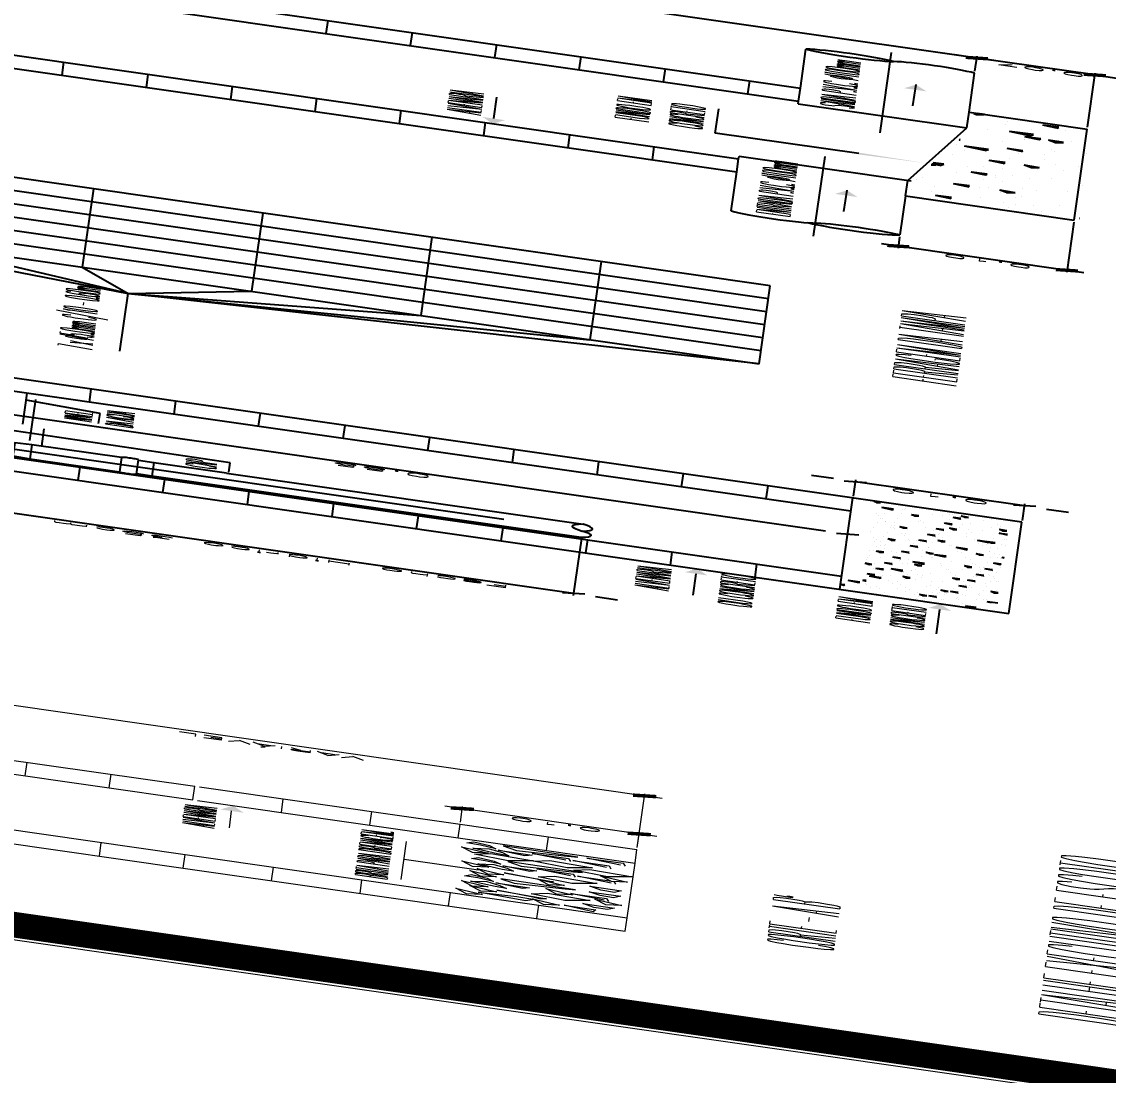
# Model space of a CAD drawing. Header units: millimetres. Extents: x -361192058 to 101130107379, y -14071650034 to 19218552450.
# Drawn here: x -134110.9 to -133858.8, y 42797.1 to 43041.3 of the extents above; entities that cross this region are included whole.
import ezdxf
from ezdxf.enums import TextEntityAlignment as Align

# ---------------------------------------------------------------- set-up
doc = ezdxf.new("R2010")
doc.units = ezdxf.units.MM
doc.header["$LTSCALE"] = 0.5
doc.linetypes.add('CENTER2', pattern=[28.575, 19.05, -3.175, 3.175, -3.175])
for name, color, linetype in [('02', 2, 'Continuous'), ('DETALLHES_CAIXAS', 6, 'Continuous'), ('TXT_0', 7, 'Continuous'), ('TXT_1', 3, 'Continuous'), ('TXT_2', 6, 'Continuous')]:
    doc.layers.add(name, color=color, linetype=linetype)
doc.styles.add('ADITIVOCAD', font='ROMANS.shx')
doc.styles.add('ROMANS', font='romans', dxfattribs={"height": 0.1})
doc.styles.get("Standard").update_dxf_attribs({"font": 'txt.shx', "height": 0.12})

# ---------------------------------------------------------------- blocks, each defined once
blk = doc.blocks.new('ADS_DET_CG125L')
at = {"layer": 'DETALLHES_CAIXAS'}
for p, q in [((2.17225, 1.17024), (2.17225, 0.57024)), ((2.27225, 0.57024), (2.27225, 1.17024)), ((2.37225, 0.57024), (2.37225, 1.17024)), ((2.47225, 0.57024), (2.47225, 1.17024)), ((2.57225, 0.57024), (2.57225, 1.17024)), ((2.67225, 0.57024), (2.67225, 1.17024)), ((2.77225, 0.57024), (2.77225, 1.17024)), ((1.16544, 0.50495), (1.16544, 1.11745)), ((1.26544, 0.40495), (1.26544, 1.11745)), ((0.66544, 1.00495), (0.66544, 0.50495)), ((0.56544, 1.00095), (0.56544, 0.40495)), ((2.77225, 0.97024), (2.17225, 0.97024)), ((0.56544, 0.95495), (0.66544, 0.95495)), ((1.16544, 0.95495), (1.26544, 0.95495)), ((0.56544, 0.90495), (0.66544, 0.90495)), ((1.16544, 0.90495), (1.26544, 0.90495)), ((2.77225, 0.87024), (2.17225, 0.87024)), ((0.56544, 0.85495), (0.66544, 0.85495)), ((1.16544, 0.85495), (1.26544, 0.85495)), ((0.56544, 0.80495), (0.66544, 0.80495)), ((1.16544, 0.80495), (1.26544, 0.80495)), ((2.77225, 0.77024), (2.17225, 0.77024)), ((0.56544, 0.75495), (0.66544, 0.75495)), ((1.16544, 0.75495), (1.26544, 0.75495)), ((0.56544, 0.70495), (0.66544, 0.70495)), ((1.16544, 0.70495), (1.26544, 0.70495)), ((2.77225, 0.67024), (2.17225, 0.67024)), ((0.56544, 0.65495), (0.66544, 0.65495)), ((1.16544, 0.65495), (1.26544, 0.65495)), ((0.56544, 0.60495), (0.66544, 0.60495)), ((1.16544, 0.60495), (1.26544, 0.60495)), ((2.17225, 0.57024), (2.77225, 0.57024)), ((0.56544, 0.55495), (0.66544, 0.55495)), ((1.16544, 0.55495), (1.26544, 0.55495)), ((0.56544, 0.50495), (1.26544, 0.50495)), ((0.56544, 0.40495), (1.26544, 0.40495))]:
    blk.add_line(p, q, dxfattribs=at)
at = {"layer": 'TXT_0'}
for p, q in [((2.17225, 1.17024), (2.02421, 0.94148)), ((2.02421, 0.94148), (2.17225, 1.07024)), ((0.86074, 0.86848), (0.86987, 1.0192)), ((0.92687, 0.99176), (1.16544, 0.99176)), ((1.09048, 0.94783), (1.11286, 0.99176)), ((0.81271, 0.98624), (1.12701, 0.98624)), ((0.78282, 0.98472), (0.67482, 0.98472)), ((0.78282, 0.97888), (0.91554, 0.97888)), ((2.17225, 0.97024), (2.02421, 0.94148)), ((1.01364, 0.94783), (1.09048, 0.94783)), ((1.58088, 0.94148), (2.02421, 0.94148)), ((2.02421, 0.94148), (2.17225, 0.67024)), ((2.02421, 0.94148), (2.17225, 0.77024)), ((2.17225, 0.57024), (2.02421, 0.94148)), ((2.02421, 0.94148), (2.17225, 0.87024)), ((0.67882, 0.91272), (0.67882, 0.65894)), ((0.77882, 0.86969), (0.77882, 0.91272)), ((0.77882, 0.86969), (0.77882, 0.65894)), ((0.78943, 0.86846), (0.86074, 0.86848)), ((0.3629, 0.58931), (0.52684, 0.58928)), ((0.58364, 0.50267), (0.58364, 0.50267)), ((0.59223, 0.50278), (0.59223, 0.50278)), ((0.59909, 0.50278), (0.6004, 0.50435)), ((0.59909, 0.50278), (0.60339, 0.5024)), ((0.6034, 0.50239), (0.60304, 0.50435)), ((0.63511, 0.49494), (0.64072, 0.50078)), ((0.64152, 0.49393), (0.64072, 0.50077)), ((0.629, 0.48956), (0.629, 0.48956)), ((0.63511, 0.49494), (0.64151, 0.49394)), ((0.6393, 0.49058), (0.6393, 0.49058)), ((0.64789, 0.49069), (0.64789, 0.49069)), ((0.65475, 0.49069), (0.65606, 0.49225)), ((0.65475, 0.49069), (0.65905, 0.49031)), ((0.65906, 0.4903), (0.6587, 0.49225)), ((0.70639, 0.48617), (0.70986, 0.4903)), ((0.7107, 0.48578), (0.70987, 0.49029)), ((0.7838, 0.49072), (0.78778, 0.49225)), ((0.7838, 0.49072), (0.78738, 0.48831)), ((0.78739, 0.4883), (0.78872, 0.49225)), ((0.8146, 0.49192), (0.8146, 0.49192)), ((0.83108, 0.49148), (0.83108, 0.49148)), ((0.85304, 0.4903), (0.85304, 0.4903)), ((0.88826, 0.49087), (0.88826, 0.49087)), ((0.98949, 0.48947), (0.98949, 0.48947)), ((1.03003, 0.49185), (1.03003, 0.49185)), ((1.06847, 0.49023), (1.06847, 0.49023)), ((1.17334, 0.48999), (1.17334, 0.48999)), ((1.25819, 0.49088), (1.26177, 0.49225)), ((1.25819, 0.49088), (1.26177, 0.48847)), ((1.26178, 0.48845), (1.26305, 0.49225)), ((1.26447, 0.49063), (1.26584, 0.49225)), ((1.26447, 0.49063), (1.26649, 0.49045)), ((0.57569, 0.48359), (0.57569, 0.48359)), ((0.61098, 0.48719), (0.61098, 0.48719)), ((0.62832, 0.48388), (0.62832, 0.48388)), ((0.69077, 0.48284), (0.69638, 0.48869)), ((0.69718, 0.48184), (0.69639, 0.48868)), ((0.70639, 0.48617), (0.71069, 0.48579)), ((0.7574, 0.48704), (0.7574, 0.48704)), ((0.75803, 0.48165), (0.7615, 0.48579)), ((0.76234, 0.48126), (0.76151, 0.48578)), ((0.77543, 0.48942), (0.77543, 0.48942)), ((0.79472, 0.48687), (0.79472, 0.48687)), ((0.84627, 0.48366), (0.84627, 0.48366)), ((0.88727, 0.48496), (0.89231, 0.48689)), ((0.88727, 0.48496), (0.89085, 0.48254)), ((0.89086, 0.48253), (0.89232, 0.48688)), ((0.89147, 0.48868), (0.89147, 0.48868)), ((0.92991, 0.48705), (0.92991, 0.48705)), ((0.93802, 0.48492), (0.93802, 0.48492)), ((0.96528, 0.48851), (0.96528, 0.48851)), ((0.96834, 0.48543), (0.96834, 0.48543)), ((0.97833, 0.48798), (0.97833, 0.48798)), ((1.00678, 0.4838), (1.00678, 0.4838)), ((1.1069, 0.4886), (1.1069, 0.4886)), ((1.12516, 0.48416), (1.12516, 0.48416)), ((1.12787, 0.48401), (1.12787, 0.48401)), ((1.14296, 0.4859), (1.14296, 0.4859)), ((1.14534, 0.48698), (1.14534, 0.48698)), ((1.16152, 0.48877), (1.16152, 0.48877)), ((1.18377, 0.48536), (1.18377, 0.48536)), ((1.21911, 0.48148), (1.22472, 0.48732)), ((1.22221, 0.48373), (1.22221, 0.48373)), ((1.22552, 0.48047), (1.22473, 0.48731)), ((0.59136, 0.47881), (0.59136, 0.47881)), ((0.61413, 0.48196), (0.61413, 0.48196)), ((0.68466, 0.47747), (0.68466, 0.47747)), ((0.69077, 0.48284), (0.69717, 0.48185)), ((0.71193, 0.48106), (0.71193, 0.48106)), ((0.75775, 0.4818), (0.75775, 0.4818)), ((0.75803, 0.48165), (0.76234, 0.48127)), ((0.76761, 0.47093), (0.77322, 0.47677)), ((0.77402, 0.46992), (0.77323, 0.47676)), ((0.80968, 0.47713), (0.81315, 0.48127)), ((0.80968, 0.47713), (0.81398, 0.47676)), ((0.81399, 0.47674), (0.81316, 0.48126)), ((0.90457, 0.47798), (0.90457, 0.47798)), ((0.91999, 0.48254), (0.91999, 0.48254)), ((0.94094, 0.48259), (0.94094, 0.48259)), ((0.9475, 0.48226), (0.9475, 0.48226)), ((0.99075, 0.47919), (0.99579, 0.48113)), ((0.99075, 0.47919), (0.99433, 0.47678)), ((0.99433, 0.47676), (0.99579, 0.48112)), ((1.04521, 0.48218), (1.04521, 0.48218)), ((1.08258, 0.47804), (1.08258, 0.47804)), ((1.08365, 0.48056), (1.08365, 0.48056)), ((1.08819, 0.47909), (1.08819, 0.47909)), ((1.1006, 0.48042), (1.1006, 0.48042)), ((1.10097, 0.47869), (1.10097, 0.47869)), ((1.12208, 0.47893), (1.12208, 0.47893)), ((1.16052, 0.47731), (1.16052, 0.47731)), ((1.21911, 0.48148), (1.22552, 0.48048)), ((1.26064, 0.48211), (1.26064, 0.48211)), ((0.63135, 0.47149), (0.63135, 0.47149)), ((0.66664, 0.47509), (0.66664, 0.47509)), ((0.68398, 0.47179), (0.68398, 0.47179)), ((0.72035, 0.4764), (0.72035, 0.4764)), ((0.76761, 0.47093), (0.77401, 0.46993)), ((0.80428, 0.47645), (0.80428, 0.47645)), ((0.82923, 0.47059), (0.82923, 0.47059)), ((0.84725, 0.47297), (0.84725, 0.47297)), ((0.86132, 0.47261), (0.86479, 0.47675)), ((0.86132, 0.47261), (0.86562, 0.47224)), ((0.86563, 0.47223), (0.8648, 0.47674)), ((0.8676, 0.47291), (0.8676, 0.47291)), ((0.87452, 0.47656), (0.87452, 0.47656)), ((0.90552, 0.47506), (0.90552, 0.47506)), ((0.91296, 0.4681), (0.91643, 0.47223)), ((0.91727, 0.46771), (0.91644, 0.47222)), ((1.03711, 0.47206), (1.03711, 0.47206)), ((1.05079, 0.4737), (1.05079, 0.4737)), ((1.05898, 0.47148), (1.05898, 0.47148)), ((1.09422, 0.47343), (1.09926, 0.47536)), ((1.09422, 0.47343), (1.0978, 0.47101)), ((1.09781, 0.471), (1.09927, 0.47535)), ((1.19895, 0.47568), (1.19895, 0.47568)), ((1.23501, 0.47527), (1.23501, 0.47527)), ((1.23739, 0.47406), (1.23739, 0.47406)), ((1.24517, 0.47355), (1.24517, 0.47355)), ((1.26319, 0.47592), (1.26319, 0.47592)), ((0.62266, 0.46692), (0.62266, 0.46692)), ((0.63733, 0.46475), (0.63733, 0.46475)), ((0.64702, 0.46672), (0.64702, 0.46672)), ((0.66979, 0.46987), (0.66979, 0.46987)), ((0.70823, 0.46825), (0.70823, 0.46825)), ((0.7233, 0.4675), (0.72834, 0.46944)), ((0.7233, 0.4675), (0.72688, 0.46509)), ((0.72689, 0.46507), (0.72835, 0.46943)), ((0.74666, 0.46662), (0.74666, 0.46662)), ((0.7623, 0.46924), (0.7623, 0.46924)), ((0.78375, 0.46461), (0.78375, 0.46461)), ((0.7851, 0.465), (0.7851, 0.465)), ((0.83021, 0.46751), (0.83021, 0.46751)), ((0.84445, 0.45901), (0.85006, 0.46485)), ((0.85086, 0.45801), (0.85007, 0.46484)), ((0.86353, 0.46785), (0.86353, 0.46785)), ((0.91296, 0.4681), (0.91726, 0.46772)), ((0.9646, 0.46358), (0.96808, 0.46771)), ((0.96892, 0.46319), (0.96808, 0.4677)), ((0.99182, 0.4661), (0.99182, 0.4661)), ((1.00984, 0.46847), (1.00984, 0.46847)), ((1.01443, 0.46909), (1.01443, 0.46909)), ((1.01699, 0.46427), (1.01699, 0.46427)), ((1.16065, 0.4648), (1.16065, 0.4648)), ((1.19769, 0.46766), (1.20273, 0.46959)), ((1.19769, 0.46766), (1.20127, 0.46524)), ((1.19805, 0.4702), (1.19805, 0.4702)), ((1.1997, 0.46756), (1.1997, 0.46756)), ((1.20128, 0.46523), (1.20274, 0.46958)), ((1.26596, 0.46456), (1.26596, 0.46456)), ((0.58067, 0.45971), (0.58067, 0.45971)), ((0.59204, 0.45879), (0.59204, 0.45879)), ((0.60715, 0.45637), (0.61219, 0.45831)), ((0.61006, 0.46116), (0.61006, 0.46116)), ((0.61074, 0.45395), (0.6122, 0.4583)), ((0.62745, 0.45992), (0.62745, 0.45992)), ((0.72031, 0.46204), (0.72031, 0.46204)), ((0.73846, 0.45864), (0.73846, 0.45864)), ((0.75649, 0.46102), (0.75649, 0.46102)), ((0.75687, 0.45783), (0.75687, 0.45783)), ((0.79384, 0.4629), (0.79384, 0.4629)), ((0.82154, 0.46064), (0.82154, 0.46064)), ((0.82353, 0.46337), (0.82353, 0.46337)), ((0.82678, 0.46174), (0.83182, 0.46367)), ((0.82678, 0.46174), (0.83036, 0.45932)), ((0.83037, 0.45931), (0.83183, 0.46366)), ((0.84445, 0.45901), (0.85086, 0.45802)), ((0.86197, 0.46175), (0.86197, 0.46175)), ((0.9004, 0.46013), (0.9004, 0.46013)), ((0.93025, 0.45597), (0.93529, 0.4579)), ((0.93384, 0.45354), (0.9353, 0.45789)), ((0.93884, 0.4585), (0.93884, 0.4585)), ((0.94006, 0.45862), (0.94006, 0.45862)), ((0.94634, 0.46011), (0.94634, 0.46011)), ((0.9646, 0.46358), (0.96891, 0.4632)), ((0.97746, 0.46402), (0.97746, 0.46402)), ((1.01625, 0.45906), (1.01972, 0.4632)), ((1.01625, 0.45906), (1.02055, 0.45868)), ((1.02056, 0.45867), (1.01973, 0.46318)), ((1.06789, 0.45454), (1.07136, 0.45868)), ((1.0722, 0.45415), (1.07137, 0.45867)), ((1.12428, 0.46019), (1.12428, 0.46019)), ((1.1544, 0.4616), (1.1544, 0.4616)), ((1.17243, 0.46397), (1.17243, 0.46397)), ((0.59048, 0.45485), (0.59048, 0.45485)), ((0.60715, 0.45637), (0.61073, 0.45396)), ((0.60908, 0.44862), (0.61255, 0.45276)), ((0.61339, 0.44823), (0.61256, 0.45275)), ((0.67832, 0.45483), (0.67832, 0.45483)), ((0.69299, 0.45266), (0.69299, 0.45266)), ((0.71948, 0.45243), (0.71948, 0.45243)), ((0.77955, 0.45343), (0.77955, 0.45343)), ((0.90105, 0.45415), (0.90105, 0.45415)), ((0.9037, 0.45401), (0.9037, 0.45401)), ((0.91907, 0.45652), (0.91907, 0.45652)), ((0.92129, 0.44709), (0.9269, 0.45294)), ((0.9277, 0.44609), (0.92691, 0.45293)), ((0.93025, 0.45597), (0.93383, 0.45355)), ((0.975, 0.45707), (0.975, 0.45707)), ((0.97727, 0.45688), (0.97727, 0.45688)), ((1.01571, 0.45525), (1.01571, 0.45525)), ((1.03372, 0.4502), (1.03876, 0.45214)), ((1.03731, 0.44778), (1.03877, 0.45213)), ((1.05414, 0.45363), (1.05414, 0.45363)), ((1.06789, 0.45454), (1.07219, 0.45416)), ((1.08166, 0.45202), (1.08166, 0.45202)), ((1.08731, 0.45513), (1.08731, 0.45513)), ((1.09258, 0.45201), (1.09258, 0.45201)), ((1.10893, 0.45561), (1.10893, 0.45561)), ((1.11953, 0.45002), (1.123, 0.45416)), ((1.12384, 0.44963), (1.12301, 0.45415)), ((1.22397, 0.45735), (1.22397, 0.45735)), ((0.3345, 0.44523), (0.5214, 0.44523)), ((0.60011, 0.44517), (0.60011, 0.44517)), ((0.60908, 0.44862), (0.61338, 0.44825)), ((0.63633, 0.44762), (0.63633, 0.44762)), ((0.63991, 0.45111), (0.63991, 0.45111)), ((0.6477, 0.4467), (0.6477, 0.4467)), ((0.66281, 0.44428), (0.66785, 0.44622)), ((0.66572, 0.44907), (0.66572, 0.44907)), ((0.6664, 0.44185), (0.66786, 0.4462)), ((0.68311, 0.44782), (0.68311, 0.44782)), ((0.73756, 0.44623), (0.73756, 0.44623)), ((0.85558, 0.44816), (0.85558, 0.44816)), ((0.86673, 0.44894), (0.86673, 0.44894)), ((0.92129, 0.44709), (0.9277, 0.4461)), ((0.93301, 0.44986), (0.93301, 0.44986)), ((1.01355, 0.44512), (1.01355, 0.44512)), ((1.03372, 0.4502), (1.0373, 0.44779)), ((1.04992, 0.44973), (1.04992, 0.44973)), ((1.06364, 0.44965), (1.06364, 0.44965)), ((1.11953, 0.45002), (1.12384, 0.44965)), ((1.13101, 0.45038), (1.13101, 0.45038)), ((1.1372, 0.44444), (1.14224, 0.44637)), ((1.14079, 0.44201), (1.14225, 0.44636)), ((1.16945, 0.44876), (1.16945, 0.44876)), ((1.17117, 0.4455), (1.17465, 0.44964)), ((1.17117, 0.4455), (1.17548, 0.44513)), ((1.17549, 0.44512), (1.17465, 0.44963)), ((1.18198, 0.45015), (1.18198, 0.45015)), ((1.19717, 0.44623), (1.19717, 0.44623)), ((1.20788, 0.44713), (1.20788, 0.44713)), ((1.22282, 0.44099), (1.22629, 0.44512)), ((1.22623, 0.44515), (1.22623, 0.44515)), ((1.22713, 0.4406), (1.2263, 0.44511)), ((1.23414, 0.4513), (1.23414, 0.4513)), ((1.24425, 0.44752), (1.24425, 0.44752)), ((1.24632, 0.44551), (1.24632, 0.44551)), ((0.59792, 0.4439), (0.59792, 0.4439)), ((0.63854, 0.44355), (0.63854, 0.44355)), ((0.64614, 0.44275), (0.64614, 0.44275)), ((0.66281, 0.44428), (0.66639, 0.44186)), ((0.66474, 0.43653), (0.66821, 0.44067)), ((0.66905, 0.43614), (0.66822, 0.44065)), ((0.69557, 0.43902), (0.69557, 0.43902)), ((0.76628, 0.43851), (0.77132, 0.44045)), ((0.76987, 0.43609), (0.77133, 0.44044)), ((0.79296, 0.43893), (0.79296, 0.43893)), ((0.81029, 0.4422), (0.81029, 0.4422)), ((0.82831, 0.44457), (0.82831, 0.44457)), ((0.82933, 0.44354), (0.82933, 0.44354)), ((0.89102, 0.44265), (0.89102, 0.44265)), ((0.97658, 0.44005), (0.97658, 0.44005)), ((0.9909, 0.44007), (0.9909, 0.44007)), ((0.99813, 0.43517), (1.00374, 0.44102)), ((1.00455, 0.43417), (1.00375, 0.44101)), ((1.01817, 0.44366), (1.01817, 0.44366)), ((1.1372, 0.44444), (1.14078, 0.44202)), ((1.13999, 0.44294), (1.13999, 0.44294)), ((1.15977, 0.44084), (1.15977, 0.44084)), ((1.18076, 0.43916), (1.18076, 0.43916)), ((1.22282, 0.44099), (1.22712, 0.44061)), ((1.24067, 0.43867), (1.24571, 0.44061)), ((1.24067, 0.43867), (1.24425, 0.43625)), ((1.24122, 0.44154), (1.24122, 0.44154)), ((1.24426, 0.43624), (1.24572, 0.44059)), ((0.57685, 0.43712), (0.57685, 0.43712)), ((0.59112, 0.43276), (0.59112, 0.43276)), ((0.61529, 0.4355), (0.61529, 0.4355)), ((0.61839, 0.43635), (0.61839, 0.43635)), ((0.62657, 0.43595), (0.62657, 0.43595)), ((0.65577, 0.43308), (0.65577, 0.43308)), ((0.66474, 0.43653), (0.66904, 0.43615)), ((0.71638, 0.43201), (0.71985, 0.43615)), ((0.72069, 0.43162), (0.71986, 0.43614)), ((0.73755, 0.43262), (0.73755, 0.43262)), ((0.756, 0.43386), (0.756, 0.43386)), ((0.76481, 0.43621), (0.76481, 0.43621)), ((0.76628, 0.43851), (0.76986, 0.4361)), ((0.84903, 0.43544), (0.84903, 0.43544)), ((0.86975, 0.43275), (0.87479, 0.43468)), ((0.86975, 0.43275), (0.87333, 0.43033)), ((0.87334, 0.43032), (0.8748, 0.43467)), ((0.93919, 0.43465), (0.93919, 0.43465)), ((0.97287, 0.4377), (0.97287, 0.4377)), ((0.99813, 0.43517), (1.00454, 0.43418)), ((1.098, 0.43573), (1.098, 0.43573)), ((1.12341, 0.43623), (1.12341, 0.43623)), ((1.13546, 0.4332), (1.13546, 0.4332)), ((1.15349, 0.43557), (1.15349, 0.43557)), ((1.19923, 0.43434), (1.19923, 0.43434)), ((0.57083, 0.42795), (0.57342, 0.43065)), ((0.5731, 0.43039), (0.5731, 0.43039)), ((0.57416, 0.42435), (0.57343, 0.43063)), ((0.5896, 0.43088), (0.5896, 0.43088)), ((0.65358, 0.43181), (0.65358, 0.43181)), ((0.6942, 0.43145), (0.6942, 0.43145)), ((0.71638, 0.43201), (0.72068, 0.43163)), ((0.7186, 0.42846), (0.7186, 0.42846)), ((0.71952, 0.43025), (0.71952, 0.43025)), ((0.73264, 0.42983), (0.73264, 0.42983)), ((0.76802, 0.42749), (0.77149, 0.43163)), ((0.76802, 0.42749), (0.77233, 0.42712)), ((0.77107, 0.42821), (0.77107, 0.42821)), ((0.77233, 0.4271), (0.7715, 0.43162)), ((0.80704, 0.42824), (0.80704, 0.42824)), ((0.80951, 0.42658), (0.80951, 0.42658)), ((0.81967, 0.42297), (0.82314, 0.42711)), ((0.82398, 0.42259), (0.82315, 0.4271)), ((0.90013, 0.42812), (0.90013, 0.42812)), ((0.90282, 0.43004), (0.90282, 0.43004)), ((0.9274, 0.43171), (0.9274, 0.43171)), ((0.97323, 0.42698), (0.97827, 0.42892)), ((0.97323, 0.42698), (0.97681, 0.42457)), ((0.97682, 0.42455), (0.97828, 0.4289)), ((1.05601, 0.42852), (1.05601, 0.42852)), ((1.07498, 0.42326), (1.08058, 0.4291)), ((1.08139, 0.42225), (1.08059, 0.42909)), ((1.08644, 0.43116), (1.08644, 0.43116)), ((1.08999, 0.42721), (1.08999, 0.42721)), ((1.15724, 0.42713), (1.15724, 0.42713)), ((1.23326, 0.42734), (1.23326, 0.42734)), ((0.63251, 0.42503), (0.63251, 0.42503)), ((0.64678, 0.42067), (0.64678, 0.42067)), ((0.67095, 0.42341), (0.67095, 0.42341)), ((0.67405, 0.42426), (0.67405, 0.42426)), ((0.68223, 0.42385), (0.68223, 0.42385)), ((0.70939, 0.42178), (0.70939, 0.42178)), ((0.74782, 0.42016), (0.74782, 0.42016)), ((0.76506, 0.42103), (0.76506, 0.42103)), ((0.81967, 0.42297), (0.82397, 0.4226)), ((0.82846, 0.41957), (0.82846, 0.41957)), ((0.83664, 0.41976), (0.83664, 0.41976)), ((0.84794, 0.42496), (0.84794, 0.42496)), ((0.86585, 0.42497), (0.86585, 0.42497)), ((0.87131, 0.41846), (0.87478, 0.42259)), ((0.87562, 0.41807), (0.87479, 0.42258)), ((0.88211, 0.42575), (0.88211, 0.42575)), ((0.88638, 0.42333), (0.88638, 0.42333)), ((0.92482, 0.42171), (0.92482, 0.42171)), ((0.96325, 0.42009), (0.96325, 0.42009)), ((1.01268, 0.42115), (1.01268, 0.42115)), ((1.01402, 0.42132), (1.01402, 0.42132)), ((1.0447, 0.42125), (1.0447, 0.42125)), ((1.04904, 0.42576), (1.04904, 0.42576)), ((1.06272, 0.42362), (1.06272, 0.42362)), ((1.07498, 0.42326), (1.08138, 0.42226)), ((1.0767, 0.42121), (1.08174, 0.42315)), ((1.0767, 0.42121), (1.08028, 0.4188)), ((1.08029, 0.41879), (1.08175, 0.42314)), ((1.11525, 0.41992), (1.11525, 0.41992)), ((1.19629, 0.42227), (1.19629, 0.42227)), ((1.25258, 0.42271), (1.25258, 0.42271)), ((0.62649, 0.41585), (0.62908, 0.41855)), ((0.62876, 0.4183), (0.62876, 0.4183)), ((0.62982, 0.41225), (0.62909, 0.41854)), ((0.64527, 0.41878), (0.64527, 0.41878)), ((0.70578, 0.41529), (0.71083, 0.41723)), ((0.70578, 0.41529), (0.70937, 0.41288)), ((0.70937, 0.41286), (0.71083, 0.41721)), ((0.72307, 0.41382), (0.72307, 0.41382)), ((0.78626, 0.41853), (0.78626, 0.41853)), ((0.79134, 0.4138), (0.79134, 0.4138)), ((0.79209, 0.41496), (0.79209, 0.41496)), ((0.80937, 0.41617), (0.80937, 0.41617)), ((0.82469, 0.41691), (0.82469, 0.41691)), ((0.86313, 0.41529), (0.86313, 0.41529)), ((0.87131, 0.41846), (0.87561, 0.41808)), ((0.90156, 0.41366), (0.90156, 0.41366)), ((0.92295, 0.41394), (0.92642, 0.41807)), ((0.92295, 0.41394), (0.92725, 0.41356)), ((0.92726, 0.41355), (0.92643, 0.41806)), ((0.97203, 0.41411), (0.97203, 0.41411)), ((0.97571, 0.41608), (0.97571, 0.41608)), ((0.97697, 0.41225), (0.97807, 0.41356)), ((0.97831, 0.41225), (0.97807, 0.41354)), ((0.99923, 0.41526), (0.99923, 0.41526)), ((1.00169, 0.41846), (1.00169, 0.41846)), ((1.04012, 0.41684), (1.04012, 0.41684)), ((1.07856, 0.41521), (1.07856, 0.41521)), ((1.11699, 0.41359), (1.11699, 0.41359)), ((1.15269, 0.41225), (1.15743, 0.41718)), ((1.15801, 0.41225), (1.15743, 0.41717)), ((1.1589, 0.41687), (1.1589, 0.41687)), ((1.18017, 0.41545), (1.18521, 0.41738)), ((1.18017, 0.41545), (1.18375, 0.41303)), ((1.18376, 0.41302), (1.18522, 0.41737)), ((1.20729, 0.41675), (1.20729, 0.41675)), ((1.22531, 0.41912), (1.22531, 0.41912)), ((1.07326, 0.41271), (1.07326, 0.41271)), ((1.12253, 0.41226), (1.12253, 0.41226))]:
    blk.add_line(p, q, dxfattribs=at)
at = {"layer": 'TXT_0', "linetype": 'CENTER2'}
blk.add_line((0.72882, 0.70532), (0.72882, 1.11908), dxfattribs=at)
at = {"layer": 'TXT_0', "linetype": 'ByBlock'}
for p, q in [((0.98959, 1.04195), (0.98959, 0.51795)), ((0.24773, 0.65872), (0.24773, 1.00495)), ((0.25423, 0.65222), (0.24123, 0.66522)), ((0.67, 0.65872), (0.23273, 0.65872)), ((0.24773, 0.64572), (0.24773, 0.63272)), ((1.39076, 0.51773), (1.39076, 0.53073)), ((0.98309, 0.51145), (0.99609, 0.49845)), ((1.38426, 0.51123), (1.39726, 0.49823)), ((0.98823, 0.50495), (1.00459, 0.50495)), ((1.28011, 0.50473), (1.40576, 0.50473)), ((1.39076, 0.40473), (1.39076, 0.50473)), ((1.39726, 0.39823), (1.38426, 0.41123)), ((1.28011, 0.40473), (1.40576, 0.40473)), ((1.39076, 0.39173), (1.39076, 0.37873))]:
    blk.add_line(p, q, dxfattribs=at)
at = {"layer": 'TXT_0'}
for points in [[(0.78282, 0.93172), (0.78282, 0.98472), (0.77882, 0.99483), (0.67882, 0.99483), (0.67482, 0.98472), (0.67482, 0.93172)], [(0.78082, 0.92172), (0.78082, 0.91272), (0.67682, 0.91272), (0.67682, 0.92172)]]:
    blk.add_lwpolyline(points, dxfattribs=at)
blk.add_lwpolyline([(0.66999, 0.92722), (0.66999, 0.92622, 0.414214), (0.67449, 0.92172), (0.78342, 0.92172, 0.414214), (0.78792, 0.92622), (0.78792, 0.92722, 0.414214), (0.78342, 0.93172), (0.67449, 0.93172, 0.414214)], format="xyb", close=True, dxfattribs=at)
for centre, radius, start, end in [((0.7523, 0.60467), 0.06041, 63.95669, 116.3135), ((0.7023, 0.70578), 0.05239, 243.37814, 296.3135), ((0.75203, 0.71758), 0.06447, 245.71916, 294.55103)]:
    blk.add_arc(centre, radius, start, end, dxfattribs=at)
for points in [[(0.52684, 0.58264), (0.52684, 0.59597), (0.56684, 0.58932)], [(0.52141, 0.4519), (0.5214, 0.43856), (0.5614, 0.44522)]]:
    blk.add_solid(points, dxfattribs=at)
at = {"layer": 'TXT_0', "style": 'ROMANS'}
for s, height, p in [('7 x %%C5.0mm C/10 - 0.60m', 0.02, (1.55533, 0.96777)), ('NIVEL', 0.016, (1.01598, 0.96013)), ('DA AGUA', 0.016, (1.01598, 0.93578)), ('CAP', 0.018, (0.79468, 0.88499)), ('ALVENARIA', 0.02, (0.36796, 0.61389)), ('OU CONCRETO', 0.02, (0.32971, 0.56438)), ('FUNDO EM', 0.02, (0.3424, 0.49479)), ('CONCRETO', 0.02, (0.34529, 0.46301))]:
    blk.add_text(s, height=height, dxfattribs=at).set_placement(p, align=Align.MIDDLE_LEFT)
at = {"layer": 'TXT_0', "linetype": 'ByBlock', "style": 'ROMANS'}
for s, p in [('Fecho Hidrico 35cm', (0.22773, 0.83183)), ('0.55', (0.96959, 0.77995)), ('0.10', (1.37076, 0.45473))]:
    blk.add_text(s, height=0.02, rotation=90, dxfattribs=at).set_placement(p, align=Align.MIDDLE_CENTER)
at = {"layer": 'TXT_1', "style": 'ADITIVOCAD'}
blk.add_text('FERRAGEM DA TAMPA', height=0.0375, dxfattribs=at).set_placement((2.47901, 0.47301), align=Align.MIDDLE)
blk = doc.blocks.new('ADS_DET_CP50')
at = {"layer": 'DETALLHES_CAIXAS'}
for p, q in [((0.59468, 1.25443), (0.59468, 0.70443)), ((0.69468, 1.25443), (0.69468, 0.70443)), ((1.19468, 1.25443), (1.19468, 0.67443)), ((1.29468, 1.25443), (1.29468, 0.67443)), ((0.59468, 1.10443), (0.69468, 1.10443)), ((0.59468, 1.05443), (0.69468, 1.05443)), ((0.59468, 1.00443), (0.69468, 1.00443)), ((0.59468, 0.95443), (0.69468, 0.95443)), ((1.19468, 0.95443), (1.29468, 0.95443)), ((0.59468, 0.90443), (0.69468, 0.90443)), ((1.19468, 0.90443), (1.29468, 0.90443)), ((0.59468, 0.85443), (0.69468, 0.85443)), ((1.19468, 0.85443), (1.29468, 0.85443)), ((0.59468, 0.80443), (0.69468, 0.80443)), ((1.19468, 0.80443), (1.29468, 0.80443)), ((0.59468, 0.75443), (0.69468, 0.75443)), ((1.19468, 0.75443), (1.29468, 0.75443)), ((0.59468, 0.70443), (0.69468, 0.70443)), ((1.19468, 0.70443), (1.29468, 0.70443)), ((1.19468, 0.67443), (1.29468, 0.67443)), ((0.59468, 0.60443), (0.71468, 0.60443)), ((0.59468, 0.60443), (0.59468, 0.50443)), ((0.71468, 0.60443), (1.17468, 0.57443)), ((1.17468, 0.57443), (1.29468, 0.57443)), ((1.29468, 0.57443), (1.29468, 0.50443)), ((0.59468, 0.50443), (1.29468, 0.50443))]:
    blk.add_line(p, q, dxfattribs=at)
at = {"layer": 'TXT_0', "linetype": 'ByBlock'}
for p, q in [((1.71113, 0.56443), (1.71113, 1.31443)), ((0.20851, 0.49443), (0.20851, 0.61443)), ((0.27968, 0.60443), (0.19351, 0.60443)), ((1.71113, 0.57443), (1.71113, 0.58743)), ((1.60968, 0.57443), (1.72613, 0.57443)), ((1.60968, 0.57443), (1.72613, 0.57443)), ((1.71113, 0.50443), (1.71113, 0.57443)), ((0.57968, 0.50443), (0.19351, 0.50443)), ((1.30968, 0.50443), (1.72613, 0.50443)), ((1.71113, 0.50443), (1.71113, 0.49143))]:
    blk.add_line(p, q, dxfattribs=at)
at = {"layer": 'TXT_0'}
for p, q in [((0.73386, 0.85007), (0.8978, 0.85004)), ((0.86411, 0.63512), (0.86412, 0.72013)), ((0.86412, 0.72013), (1.05102, 0.72013)), ((0.29468, 0.70443), (0.59468, 0.70443)), ((0.69468, 0.70443), (0.71468, 0.70443)), ((0.71468, 0.70443), (0.71468, 0.60243)), ((1.17468, 0.67443), (1.19468, 0.67443)), ((1.17468, 0.67443), (1.17468, 0.57443)), ((1.29468, 0.67443), (1.59468, 0.67443)), ((0.41027, 0.63886), (0.5742, 0.63883)), ((1.28144, 0.60756), (1.44537, 0.60753)), ((0.59468, 0.60443), (0.29468, 0.60443)), ((0.64635, 0.60152), (0.6465, 0.60141)), ((0.64651, 0.60141), (0.64655, 0.60152)), ((0.7286, 0.59923), (0.7286, 0.59923)), ((0.75413, 0.59586), (0.75413, 0.59586)), ((0.62337, 0.57837), (0.6306, 0.58699)), ((0.63235, 0.57758), (0.63062, 0.58698)), ((0.65284, 0.58962), (0.65284, 0.58962)), ((0.69732, 0.58838), (0.69732, 0.58838)), ((0.85797, 0.59217), (0.86207, 0.5894)), ((0.8617, 0.58691), (0.86624, 0.59163)), ((0.8617, 0.58691), (0.87505, 0.58484)), ((0.86208, 0.58939), (0.86291, 0.59185)), ((0.87506, 0.58483), (0.87433, 0.5911)), ((0.65977, 0.58344), (0.65977, 0.58344)), ((0.95747, 0.5807), (0.95747, 0.5807)), ((0.62337, 0.57837), (0.63234, 0.57759)), ((0.73096, 0.56896), (0.73819, 0.57758)), ((0.73994, 0.56816), (0.7382, 0.57757)), ((0.8252, 0.57695), (0.8252, 0.57695)), ((0.99849, 0.57406), (0.99849, 0.57406)), ((1.02179, 0.56208), (1.03347, 0.57426)), ((1.03514, 0.56), (1.03349, 0.57425)), ((1.03605, 0.57901), (1.03605, 0.57901)), ((1.0361, 0.57404), (1.0361, 0.57404)), ((1.07689, 0.57789), (1.07764, 0.57739)), ((1.07765, 0.57738), (1.07781, 0.57783)), ((1.29468, 0.57443), (1.59468, 0.57443)), ((0.73096, 0.56896), (0.73993, 0.56817)), ((0.83855, 0.55954), (0.84578, 0.56816)), ((0.84753, 0.55875), (0.84579, 0.56815)), ((0.8817, 0.5711), (0.8817, 0.5711)), ((1.28575, 0.57041), (1.28864, 0.57152)), ((1.28575, 0.57041), (1.29321, 0.56538)), ((1.29322, 0.56537), (1.29468, 0.56972)), ((0.73773, 0.56193), (0.73773, 0.56193)), ((0.90376, 0.56159), (0.90376, 0.56159)), ((1.02179, 0.56208), (1.03513, 0.56001)), ((1.18634, 0.56218), (1.18634, 0.56218)), ((0.6678, 0.56055), (0.6678, 0.56055)), ((0.74787, 0.55717), (0.74787, 0.55717)), ((0.80469, 0.56054), (0.80469, 0.56054)), ((0.83855, 0.55954), (0.84752, 0.55876)), ((0.94614, 0.55013), (0.95337, 0.55875)), ((0.94862, 0.55903), (0.94862, 0.55903)), ((0.95512, 0.54934), (0.95338, 0.55874)), ((0.72678, 0.54929), (0.72678, 0.54929)), ((0.72858, 0.54605), (0.73908, 0.55009)), ((0.73605, 0.54101), (0.73909, 0.55008)), ((0.8094, 0.54917), (0.8094, 0.54917)), ((0.82794, 0.55379), (0.82794, 0.55379)), ((0.84695, 0.55411), (0.84695, 0.55411)), ((0.90802, 0.5504), (0.90802, 0.5504)), ((0.94614, 0.55013), (0.95511, 0.54935)), ((1.05373, 0.54072), (1.06096, 0.54934)), ((1.06271, 0.53992), (1.06097, 0.54933)), ((1.11057, 0.55258), (1.11057, 0.55258)), ((1.18188, 0.53725), (1.19356, 0.54943)), ((1.19523, 0.53517), (1.19357, 0.54942)), ((1.24249, 0.55222), (1.24249, 0.55222)), ((1.26834, 0.55158), (1.26834, 0.55158)), ((0.61935, 0.54379), (0.61935, 0.54379)), ((0.65025, 0.54692), (0.65025, 0.54692)), ((0.72858, 0.54605), (0.73604, 0.54102)), ((0.86115, 0.54401), (0.86115, 0.54401)), ((0.98809, 0.54702), (0.98809, 0.54702)), ((1.06816, 0.54364), (1.06816, 0.54364)), ((1.18568, 0.54474), (1.18568, 0.54474)), ((0.65101, 0.53969), (0.65101, 0.53969)), ((0.69943, 0.5404), (0.69943, 0.5404)), ((0.71467, 0.5367), (0.71467, 0.5367)), ((0.7795, 0.53702), (0.7795, 0.53702)), ((0.94415, 0.53404), (0.95465, 0.53807)), ((0.95162, 0.529), (0.95466, 0.53806)), ((1.03355, 0.54202), (1.03355, 0.54202)), ((1.05373, 0.54072), (1.06269, 0.53993)), ((1.14813, 0.5398), (1.14813, 0.5398)), ((1.14824, 0.54025), (1.14824, 0.54025)), ((1.16132, 0.53131), (1.16855, 0.53992)), ((1.17029, 0.53051), (1.16856, 0.53991)), ((1.18087, 0.53657), (1.18087, 0.53657)), ((1.18188, 0.53725), (1.19522, 0.53518)), ((1.22831, 0.53687), (1.22831, 0.53687)), ((0.85957, 0.53364), (0.85957, 0.53364)), ((0.93965, 0.53025), (0.93965, 0.53025)), ((0.94415, 0.53404), (0.95161, 0.52901)), ((0.95565, 0.53077), (0.95565, 0.53077)), ((1.16132, 0.53131), (1.17028, 0.53052)), ((1.26891, 0.52189), (1.27614, 0.53051)), ((1.27788, 0.5211), (1.27615, 0.5305)), ((0.62031, 0.52427), (0.62031, 0.52427)), ((0.65786, 0.52922), (0.65786, 0.52922)), ((0.77367, 0.529), (0.77367, 0.529)), ((1.01972, 0.52687), (1.01972, 0.52687)), ((1.0534, 0.52733), (1.0534, 0.52733)), ((1.09979, 0.52349), (1.09979, 0.52349)), ((1.15972, 0.52203), (1.17022, 0.52606)), ((1.16719, 0.51699), (1.17023, 0.52605)), ((1.26242, 0.52349), (1.26242, 0.52349)), ((0.87988, 0.52117), (0.87988, 0.52117)), ((0.99659, 0.51985), (0.99659, 0.51985)), ((1.09339, 0.52155), (1.09339, 0.52155)), ((1.15972, 0.52203), (1.16718, 0.517)), ((1.17987, 0.5201), (1.17987, 0.5201)), ((1.25994, 0.51672), (1.25994, 0.51672)), ((1.26891, 0.52189), (1.27787, 0.52111)), ((0.68619, 0.51398), (0.68619, 0.51398)), ((0.80286, 0.5106), (0.80286, 0.5106)), ((0.95903, 0.5149), (0.95903, 0.5149)), ((1.18451, 0.51225), (1.18451, 0.51225)), ((1.00591, 0.50653), (1.00591, 0.50653)), ((0.61255, 0.50152), (0.61305, 0.50171)), ((0.613, 0.50152), (0.61306, 0.5017)), ((0.8643, 0.50243), (0.8643, 0.50243)), ((1.10875, 0.50264), (1.10875, 0.50264))]:
    blk.add_line(p, q, dxfattribs=at)
at = {"layer": 'TXT_0', "linetype": 'CENTER2'}
for p, q in [((0.19162, 0.65443), (0.80413, 0.65443)), ((1.04441, 0.62443), (1.66233, 0.62443))]:
    blk.add_line(p, q, dxfattribs=at)
at = {"layer": 'TXT_0', "linetype": 'ByBlock', "const_width": 0.00195}
for points in [[(0.21501, 0.59793), (0.20201, 0.61093)], [(1.70463, 0.58093), (1.71763, 0.56793)], [(1.70463, 0.58093), (1.71763, 0.56793)], [(0.20201, 0.51093), (0.21501, 0.49793)], [(1.71763, 0.49793), (1.70463, 0.51093)]]:
    blk.add_lwpolyline(points, dxfattribs=at)
at = {"layer": 'TXT_0'}
for centre, radius, start, end in [((0.30914, 0.679), 0.02925, 119.62631, 239.73713), ((1.61349, 0.64873), 0.03185, 126.19284, 235.08679), ((1.57432, 0.64829), 0.03314, 309.1933, 52.08632), ((0.30934, 0.63407), 0.03307, 130.84046, 243.67814), ((0.27155, 0.62895), 0.03371, 313.32866, 47.3258), ((1.57859, 0.59872), 0.02913, 303.53651, 55.08679)]:
    blk.add_arc(centre, radius, start, end, dxfattribs=at)
for points in [[(0.73386, 0.8434), (0.73387, 0.85674), (0.69386, 0.85008)], [(0.53421, 0.64551), (0.5342, 0.63217), (0.5742, 0.63883)], [(0.87077, 0.63512), (0.85744, 0.63512), (0.8641, 0.59512)], [(1.40537, 0.6142), (1.40537, 0.60087), (1.44537, 0.60753)]]:
    blk.add_solid(points, dxfattribs=at)
at = {"layer": 'TXT_0', "style": 'ROMANS'}
for s, p in [('ALVENARIA', (0.74526, 0.86784)), ('FUNDO EM', (0.87202, 0.76969)), ('CONCRETO', (0.87491, 0.73791)), ('ENTRADA P.V.C. %%C100mm', (0.31007, 0.67969)), ('SAIDA P.V.C. %%C100mm', (1.19201, 0.65148))]:
    blk.add_text(s, height=0.02, dxfattribs=at).set_placement(p, align=Align.MIDDLE_LEFT)
for s, p in [('0.10', (0.19951, 0.52443)), ('0.07', (1.70213, 0.50943))]:
    blk.add_text(s, height=0.018, rotation=90, dxfattribs=at).set_placement(p)
blk = doc.blocks.new('APROVADO QUADRA 21.2 MBVII')
at = {"layer": '02', "lineweight": 18}
blk.add_lwpolyline([(4476.7707, 2385.7337), (4537.9707, 2385.7337), (4537.9707, 2430.2837), (4476.7707, 2430.2837)], close=True, dxfattribs=at)
at = {"layer": '02', "lineweight": 18, "const_width": 0.1}
blk.add_lwpolyline([(4477.5207, 2386.4837), (4537.2207, 2386.4837), (4537.2207, 2429.5337), (4477.5207, 2429.5337)], close=True, dxfattribs=at)
at = {"layer": 'DETALLHES_CAIXAS', "lineweight": 18}
for p, q in [((4481.5774, 2418.1107), (4481.5774, 2416.5041)), ((4482.275, 2418.1107), (4482.275, 2416.5041)), ((4485.0655, 2417.413), (4485.0655, 2416.5041)), ((4485.7632, 2417.413), (4485.7632, 2416.5041)), ((4485.0655, 2417.1656), (4485.7632, 2417.1656)), ((4481.5774, 2416.8348), (4482.275, 2416.8348)), ((4485.0655, 2416.8348), (4485.7632, 2416.8348)), ((4481.5774, 2416.5041), (4481.5774, 2414.76)), ((4481.5774, 2416.5041), (4482.275, 2416.5041)), ((4482.275, 2416.5041), (4482.275, 2414.76)), ((4485.0655, 2416.5041), (4485.7632, 2416.5041)), ((4485.0655, 2416.486), (4485.0655, 2414.76)), ((4485.7632, 2416.486), (4485.7632, 2414.76)), ((4481.5774, 2416.1553), (4482.275, 2416.1553)), ((4485.0655, 2416.1553), (4485.7632, 2416.1553)), ((4481.5774, 2415.8065), (4482.275, 2415.8065)), ((4485.0655, 2415.8065), (4485.7632, 2415.8065)), ((4481.5774, 2415.4577), (4482.275, 2415.4577)), ((4485.0655, 2415.4577), (4485.7632, 2415.4577)), ((4481.5774, 2415.1088), (4482.275, 2415.1088)), ((4485.0655, 2415.1088), (4485.7632, 2415.1088)), ((4481.5774, 2414.76), (4482.275, 2414.76)), ((4485.0655, 2414.76), (4485.7632, 2414.76))]:
    blk.add_line(p, q, dxfattribs=at)
at = {"layer": 'TXT_0', "linetype": 'ByBlock', "lineweight": 18}
for p, q in [((4488.5098, 2414.6903), (4488.5098, 2419.6703)), ((4486.5612, 2414.6903), (4486.5612, 2415.5274)), ((4485.8678, 2415.4577), (4486.6658, 2415.4577)), ((4485.8678, 2414.76), (4488.6145, 2414.76)), ((4485.8678, 2414.76), (4486.6658, 2414.76))]:
    blk.add_line(p, q, dxfattribs=at)
at = {"layer": 'TXT_0', "lineweight": 18}
for p, q in [((4484.783, 2416.3506), (4483.9286, 2416.3485)), ((4482.5656, 2415.6552), (4484.5112, 2415.6552)), ((4483.601, 2415.6552), (4483.6008, 2415.3612)), ((4482.3108, 2415.3948), (4482.5163, 2415.4395)), ((4482.5163, 2415.4395), (4482.3912, 2415.3323)), ((4482.7485, 2415.377), (4482.9539, 2415.4216)), ((4482.9539, 2415.4216), (4482.8289, 2415.3145)), ((4483.7311, 2415.3859), (4483.9365, 2415.4305)), ((4483.9365, 2415.4305), (4483.8114, 2415.3234)), ((4484.4278, 2415.3948), (4484.6332, 2415.4395)), ((4484.6332, 2415.4395), (4484.5082, 2415.3323)), ((4484.8565, 2415.368), (4484.8744, 2415.4216)), ((4484.8744, 2415.4216), (4484.9816, 2415.3948)), ((4482.3912, 2415.3323), (4482.3108, 2415.3948)), ((4482.552, 2415.3413), (4482.7574, 2415.3859)), ((4482.7574, 2415.3859), (4482.6324, 2415.2788)), ((4482.8914, 2415.2877), (4482.9897, 2415.3859)), ((4482.9897, 2415.3859), (4483.079, 2415.3234)), ((4483.1951, 2415.3591), (4483.213, 2415.4127)), ((4483.213, 2415.4127), (4483.3202, 2415.3859)), ((4483.3202, 2415.3859), (4483.2487, 2415.3234)), ((4483.3023, 2415.3502), (4483.5077, 2415.3948)), ((4483.5077, 2415.3948), (4483.3827, 2415.2877)), ((4483.8114, 2415.3234), (4483.7311, 2415.3859)), ((4484.1062, 2415.3413), (4484.1241, 2415.3948)), ((4484.1241, 2415.3948), (4484.2313, 2415.368)), ((4484.267, 2415.252), (4484.3563, 2415.3859)), ((4484.3563, 2415.3859), (4484.5082, 2415.3234)), ((4484.5082, 2415.3323), (4484.4278, 2415.3948)), ((4484.5528, 2415.2966), (4484.6511, 2415.3948)), ((4484.6511, 2415.3948), (4484.7404, 2415.3323)), ((4484.9816, 2415.3948), (4484.9101, 2415.3323)), ((4482.3912, 2415.1627), (4482.4805, 2415.3502)), ((4482.4805, 2415.3502), (4482.552, 2415.1984)), ((4482.6324, 2415.2788), (4482.552, 2415.3413)), ((4482.8289, 2415.3145), (4482.7485, 2415.377)), ((4483.1326, 2415.2966), (4483.1951, 2415.3591)), ((4483.3827, 2415.2877), (4483.3023, 2415.3502)), ((4483.4631, 2415.3234), (4483.6685, 2415.368)), ((4483.6685, 2415.368), (4483.5435, 2415.2609)), ((4483.8025, 2415.2699), (4483.9008, 2415.368)), ((4483.9008, 2415.368), (4483.9901, 2415.3056)), ((4484.0437, 2415.2788), (4484.1062, 2415.3413)), ((4484.2313, 2415.368), (4484.1598, 2415.3056)), ((4484.794, 2415.3056), (4484.8565, 2415.368)), ((4483.079, 2415.3234), (4482.9807, 2415.2699)), ((4483.2487, 2415.3234), (4483.1326, 2415.2966)), ((4483.5435, 2415.2609), (4483.4631, 2415.3234)), ((4483.9901, 2415.3056), (4483.8918, 2415.252)), ((4484.1598, 2415.3056), (4484.0437, 2415.2788)), ((4484.5082, 2415.3234), (4484.4456, 2415.1538)), ((4484.535, 2415.252), (4484.5528, 2415.2966)), ((4484.7404, 2415.3323), (4484.6421, 2415.2788)), ((4484.6421, 2415.1895), (4484.7404, 2415.2966)), ((4484.7404, 2415.2966), (4484.7315, 2415.1627)), ((4484.9101, 2415.3323), (4484.794, 2415.3056)), ((4482.6324, 2415.136), (4482.7217, 2415.2788)), ((4482.7217, 2415.2788), (4482.6413, 2415.0824)), ((4482.8736, 2415.2431), (4482.8914, 2415.2877)), ((4482.9807, 2415.2699), (4482.8736, 2415.2431)), ((4482.9807, 2415.1806), (4483.079, 2415.2877)), ((4483.079, 2415.2877), (4483.0701, 2415.1538)), ((4483.3202, 2415.2699), (4483.1951, 2415.2163)), ((4483.3023, 2414.9753), (4483.3202, 2415.2699)), ((4483.5435, 2415.1181), (4483.6328, 2415.2609)), ((4483.6328, 2415.2609), (4483.5524, 2415.0646)), ((4483.7846, 2415.2252), (4483.8025, 2415.2699)), ((4483.8918, 2415.252), (4483.7846, 2415.2252)), ((4483.8918, 2415.1627), (4483.9901, 2415.2699)), ((4483.9901, 2415.2699), (4483.9812, 2415.136)), ((4484.2313, 2415.252), (4484.1062, 2415.1984)), ((4484.2134, 2414.9574), (4484.2313, 2415.252)), ((4484.4456, 2415.1538), (4484.267, 2415.252)), ((4484.6421, 2415.2788), (4484.535, 2415.252)), ((4484.9816, 2415.2788), (4484.8565, 2415.2252)), ((4484.9637, 2414.9842), (4484.9816, 2415.2788)), ((4483.1951, 2415.2163), (4483.2666, 2415.0288)), ((4484.8565, 2415.2252), (4484.928, 2415.0378)), ((4482.552, 2415.1984), (4482.5163, 2415.127)), ((4483.0701, 2415.1538), (4482.9807, 2415.1806)), ((4484.1062, 2415.1984), (4484.1777, 2415.011)), ((4484.7315, 2415.1627), (4484.6421, 2415.1895)), ((4482.3287, 2415.0913), (4482.5341, 2415.136)), ((4482.5163, 2415.127), (4482.3912, 2415.1627)), ((4482.5341, 2415.136), (4482.4091, 2415.0288)), ((4482.5967, 2415.1092), (4482.6324, 2415.136)), ((4482.686, 2415.011), (4482.7753, 2415.1449)), ((4482.7753, 2415.1449), (4482.9272, 2415.0824)), ((4483.3559, 2415.0824), (4483.5613, 2415.127)), ((4483.5613, 2415.127), (4483.4363, 2415.0199)), ((4483.5971, 2414.9931), (4483.6864, 2415.127)), ((4483.6864, 2415.127), (4483.8382, 2415.0646)), ((4483.9812, 2415.136), (4483.8918, 2415.1627)), ((4483.9633, 2415.0021), (4484.0705, 2415.136)), ((4484.0705, 2415.136), (4484.0705, 2414.9931)), ((4484.3474, 2415.0199), (4484.4367, 2415.1538)), ((4484.4367, 2415.1538), (4484.5885, 2415.0913)), ((4484.7136, 2415.0288), (4484.8208, 2415.1627)), ((4484.8208, 2415.1627), (4484.8208, 2415.0199)), ((4482.4091, 2415.0288), (4482.3287, 2415.0913)), ((4482.6413, 2415.0824), (4482.5967, 2415.1092)), ((4482.9272, 2415.0824), (4482.8646, 2414.9128)), ((4482.954, 2415.0467), (4483.1594, 2415.0913)), ((4483.1594, 2415.0913), (4483.0343, 2414.9842)), ((4483.4363, 2415.0199), (4483.3559, 2415.0824)), ((4483.5078, 2415.0913), (4483.5435, 2415.1181)), ((4483.5524, 2415.0646), (4483.5078, 2415.0913)), ((4484.5885, 2415.0913), (4484.526, 2414.9217)), ((4483.0343, 2414.9842), (4482.954, 2415.0467)), ((4483.8382, 2415.0646), (4483.7757, 2414.895)), ((4482.3198, 2414.895), (4482.4448, 2415.011)), ((4482.4448, 2415.011), (4482.4359, 2414.886)), ((4482.8646, 2414.9128), (4482.686, 2415.011)), ((4483.2666, 2415.0288), (4483.3023, 2414.9753)), ((4484.1777, 2415.011), (4484.2134, 2414.9574)), ((4484.526, 2414.9217), (4484.3474, 2415.0199)), ((4484.6421, 2414.8682), (4484.7493, 2415.0021)), ((4484.8208, 2415.0199), (4484.6868, 2415.011)), ((4484.7493, 2415.0021), (4484.7493, 2414.8592)), ((4484.928, 2415.0378), (4484.9637, 2414.9842)), ((4482.9807, 2414.8592), (4483.0879, 2414.9931)), ((4483.0879, 2414.9931), (4483.0879, 2414.8503)), ((4483.7757, 2414.895), (4483.5971, 2414.9931)), ((4483.8918, 2414.8414), (4483.999, 2414.9753)), ((4484.0705, 2414.9931), (4483.9365, 2414.9842)), ((4483.999, 2414.9753), (4483.999, 2414.8325)), ((4484.1777, 2414.8592), (4484.267, 2414.9931)), ((4484.267, 2414.9931), (4484.4188, 2414.9307)), ((4482.552, 2414.895), (4482.6681, 2414.9396)), ((4482.6681, 2414.9396), (4482.6681, 2414.8146)), ((4483.1862, 2414.8771), (4483.3023, 2414.9217)), ((4483.3023, 2414.9217), (4483.3023, 2414.7968)), ((4483.4631, 2414.8771), (4483.5792, 2414.9217)), ((4483.5792, 2414.9217), (4483.5792, 2414.7968)), ((4484.4188, 2414.9307), (4484.3563, 2414.7611)), ((4484.8654, 2414.8146), (4484.9726, 2414.9485)), ((4484.9726, 2414.9485), (4484.9726, 2414.8057)), ((4482.4359, 2414.886), (4482.3198, 2414.895)), ((4482.5341, 2414.8414), (4482.552, 2414.895)), ((4482.7664, 2414.8503), (4482.9718, 2414.895)), ((4482.9718, 2414.895), (4482.8468, 2414.7878)), ((4483.1683, 2414.8235), (4483.1862, 2414.8771)), ((4483.4452, 2414.8235), (4483.4631, 2414.8771)), ((4483.9722, 2414.8414), (4484.1777, 2414.886)), ((4484.1777, 2414.886), (4484.0526, 2414.7789)), ((4482.6681, 2414.8146), (4482.5341, 2414.8414)), ((4482.8468, 2414.7878), (4482.7664, 2414.8503)), ((4483.0879, 2414.8503), (4482.954, 2414.8414)), ((4483.999, 2414.8325), (4483.865, 2414.8235)), ((4484.0526, 2414.7789), (4483.9722, 2414.8414)), ((4484.3563, 2414.7611), (4484.1777, 2414.8592)), ((4484.7493, 2414.8592), (4484.6153, 2414.8503)), ((4483.3023, 2414.7968), (4483.1683, 2414.8235)), ((4483.5792, 2414.7968), (4483.4452, 2414.8235)), ((4484.9726, 2414.8057), (4484.8387, 2414.7968)), ((4482.275, 2414.76), (4485.0655, 2414.76))]:
    blk.add_line(p, q, dxfattribs=at)
at = {"layer": 'TXT_0', "linetype": 'ByBlock', "lineweight": 18, "const_width": 0.0136}
for points in [[(4486.6065, 2415.4123), (4486.5158, 2415.503)], [(4486.5158, 2414.8054), (4486.6065, 2414.7147)], [(4488.4645, 2414.8054), (4488.5552, 2414.7147)]]:
    blk.add_lwpolyline(points, dxfattribs=at)
at = {"layer": 'TXT_0', "lineweight": 18}
blk.add_solid([(4484.7831, 2416.3927), (4484.7828, 2416.2997), (4485.062, 2416.3454)], dxfattribs=at)
at = {"lineweight": 18}
for name, p, xscale, yscale, zscale in [('ADS_DET_CP50', (4516.5253, 2410.0613), 6.654090768922506, 6.654090768922506, 6.654090768922506), ('ADS_DET_CG125L', (4496.5025, 2410.7497), 6.67507638106508, 6.67507638106508, 6.67507638106508)]:
    blk.add_blockref(name, p, dxfattribs=dict(at, xscale=xscale, yscale=yscale, zscale=zscale))
at = {"color": 0, "lineweight": 13, "flags": 8}
for p in [(4700.7247, 2280.1125), (4699.5738, 2277.8964), (4702.3546, 2276.195), (4703.6722, 2274.085), (4699.8445, 2272.2194), (4703.0488, 2270.137), (4703.0877, 2267.9803), (4700.6523, 2261.5216), (4700.7007, 2257.1593)]:
    blk.add_attdef('NIVEL', p, '', height=0.075, dxfattribs=at)
for rotation, width, p in [(90, 0.8, (4700.8205, 2275.7521)), (270, 0.6, (4703.8437, 2274.9021)), (90, 0.8, (4701.5575, 2268.5021)), (180, 0.6, (4651.1817, 2236.1931))]:
    blk.add_attdef('$PORTA', text='', height=0.09, rotation=rotation, dxfattribs=dict(at, width=width)).set_placement(p, align=Align.MIDDLE)
for p in [(4654.176, 2240.463), (4648.499, 2240.1923), (4637.8012, 2239.3845), (4633.4388, 2239.3361), (4656.3921, 2239.3121), (4652.4746, 2237.6822), (4646.4166, 2236.988), (4644.2598, 2236.9491), (4650.3646, 2236.3646)]:
    blk.add_attdef('NIVEL', p, '', height=0.075, rotation=270, dxfattribs=at)
at = {"color": 0, "lineweight": 13, "width": 0.8, "flags": 8}
for p in [(4652.0317, 2239.2163), (4644.7817, 2238.4793)]:
    blk.add_attdef('$PORTA', text='', height=0.09, dxfattribs=at).set_placement(p, align=Align.MIDDLE)
at = {"layer": 'TXT_0', "lineweight": 18, "style": 'ROMANS'}
for s, p in [('VARIÁVEL', (4488.3878, 2415.8614)), ('0.10', (4486.4984, 2414.8995))]:
    blk.add_text(s, height=0.12557, rotation=90, dxfattribs=at).set_placement(p)
for s, height, p in [('ALVENARIA', 0.12557, (4483.7893, 2416.4693)), ('BRITA PARA DRENAGEM.', 0.125574, (4482.4655, 2415.772))]:
    blk.add_text(s, height=height, dxfattribs=at).set_placement(p, align=Align.MIDDLE_LEFT)
at = {"layer": 'TXT_1', "lineweight": 18, "style": 'ADITIVOCAD'}
blk.add_text('CORTE - A B`', height=0.261613, dxfattribs=at).set_placement((4483.2995, 2414.0744), align=Align.MIDDLE)
at = {"layer": 'TXT_2', "lineweight": 18, "style": 'ADITIVOCAD'}
blk.add_text('DETALHE EXECUTIVO DE ESGOTO', height=0.383699, dxfattribs=at).set_placement((4480.3323, 2412.7323))

msp = doc.modelspace()

# ---------------------------------------------------------------- block references
at = {"layer": '02', "color": 0, "lineweight": 30, "xscale": -4.574818403918471, "yscale": -59.40450511825884, "zscale": 4.574818403918471, "rotation": 261.8606972171988}
msp.add_blockref('APROVADO QUADRA 21.2 MBVII', (5129.041, 2225.201), dxfattribs=at)

doc.saveas('drawing.dxf')
